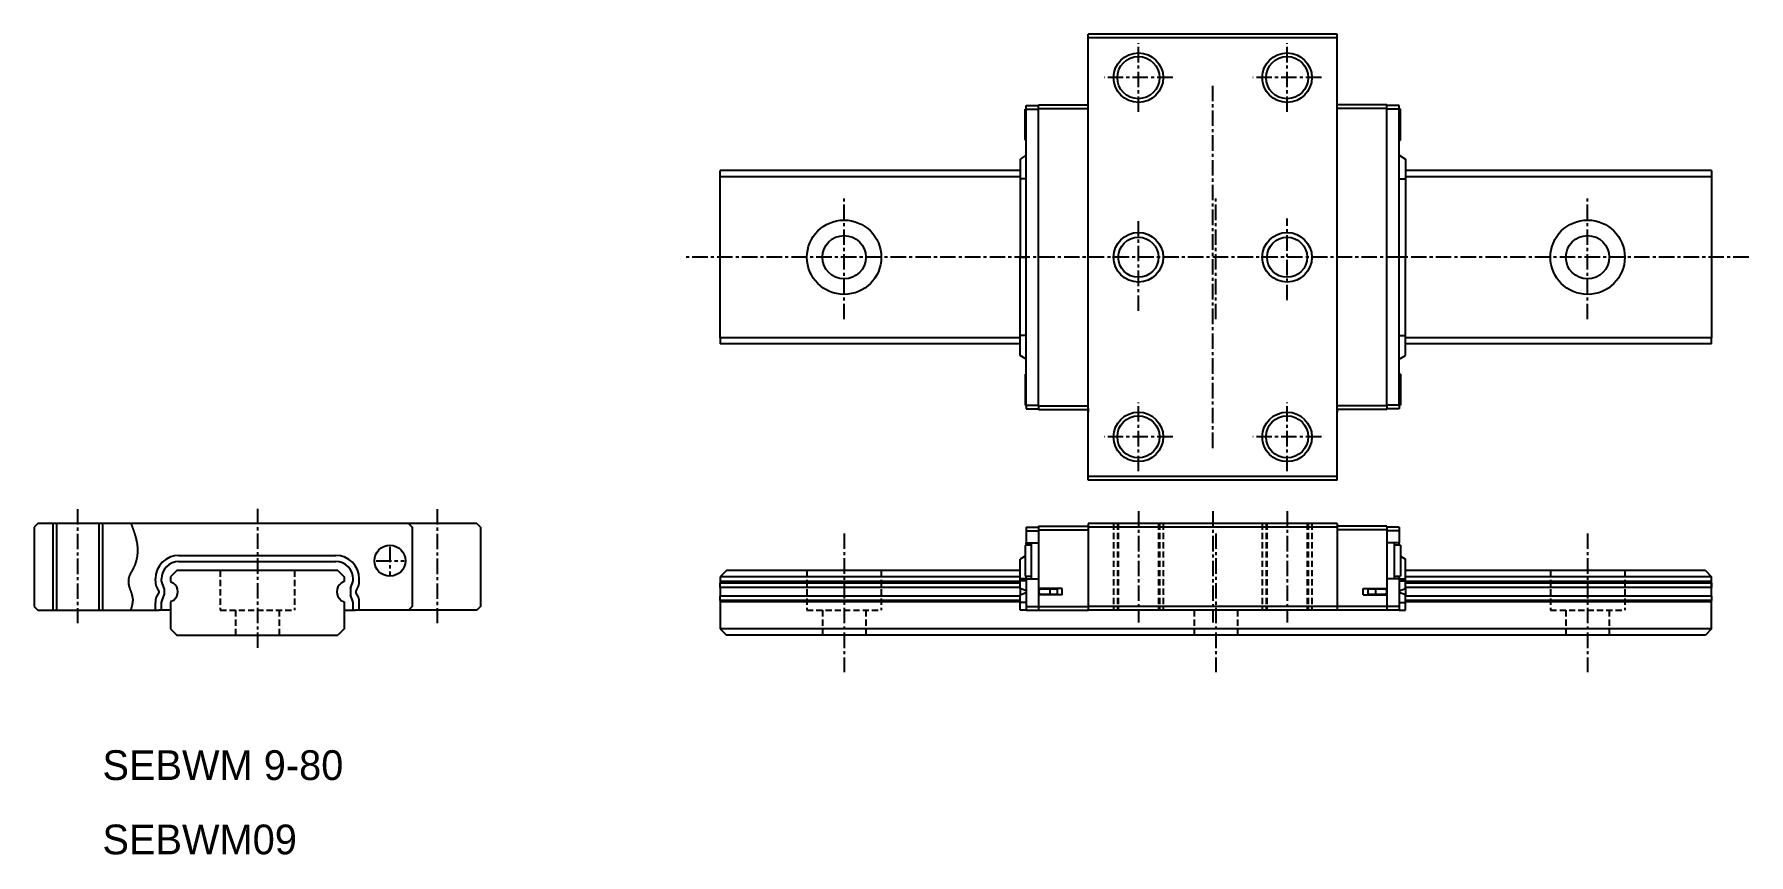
# Model space of a CAD drawing. Extents: x -10 to 128, y 10 to 76.
import ezdxf

# ---------------------------------------------------------------- set-up
doc = ezdxf.new("R2010")
doc.units = 0
doc.linetypes.add('CENTER', pattern=[2, 1.25, -0.25, 0.25, -0.25])
doc.linetypes.add('DASHED', pattern=[0.75, 0.5, -0.25])
doc.layers.get('0').update_dxf_attribs({"linetype": 'CONTINUOUS'})
doc.layers.add('CENTER', color=1, linetype='CENTER')

msp = doc.modelspace()

# ---------------------------------------------------------------- linework, layer by layer
at = {"color": 7, "linetype": 'CONTINUOUS'}
for p, q in [((74.7, 40.2), (74.7, 76.2)), ((94.8, 76.2), (74.7, 76.2)), ((94.8, 40.2), (94.8, 76.2)), ((94.8, 75.9), (74.7, 75.9)), ((74.7, 70.4), (74.7, 70.7)), ((94.8, 70.4), (94.8, 70.7)), ((69.7, 70.15), (69.6, 70.15)), ((69.6, 67.65), (69.6, 70.15)), ((69.7, 70.15), (69.7, 70.45)), ((69.7, 70.45), (70.7, 70.45)), ((69.7, 46.25), (69.7, 70.15)), ((69.7, 70.15), (70.7, 70.15)), ((70.7, 70.5), (74.7, 70.5)), ((70.7, 70.2), (70.7, 70.5)), ((70.7, 70.2), (74.7, 70.2)), ((70.7, 46.2), (70.7, 70.2)), ((98.8, 70.5), (94.8, 70.5)), ((98.8, 70.2), (94.8, 70.2)), ((98.8, 70.2), (98.8, 70.5)), ((99.8, 70.45), (98.8, 70.45)), ((98.8, 46.2), (98.8, 70.2)), ((99.8, 70.15), (98.8, 70.15)), ((99.8, 70.15), (99.8, 70.45)), ((99.8, 46.25), (99.8, 70.15)), ((99.9, 70.15), (99.8, 70.15)), ((99.9, 67.65), (99.9, 70.15)), ((69.7, 66.43), (69.2, 66.13)), ((69.6, 67.65), (69.7, 67.65)), ((99.8, 67.65), (99.9, 67.65)), ((99.8, 66.43), (100.3, 66.13)), ((69.2, 65.2), (45, 65.2)), ((45, 64.7), (45, 65.2)), ((69.2, 66.13), (69.2, 64.53)), ((100.3, 66.13), (100.3, 64.53)), ((125, 65.2), (100.3, 65.2)), ((125, 65.2), (125, 64.7)), ((69.2, 64.7), (45, 64.7)), ((45, 51.7), (45, 64.7)), ((69.2, 64.53), (69.2, 58.2)), ((69.7, 64.53), (69.2, 64.53)), ((99.8, 64.53), (100.3, 64.53)), ((125, 64.7), (100.3, 64.7)), ((100.3, 64.53), (100.3, 58.2)), ((125, 64.7), (125, 51.7)), ((69.2, 58.2), (69.7, 58.2)), ((69.2, 51.87), (69.2, 58.2)), ((100.3, 58.2), (99.8, 58.2)), ((100.3, 51.87), (100.3, 58.2)), ((69.2, 51.7), (45, 51.7)), ((45, 51.7), (45, 51.2)), ((69.2, 51.2), (45, 51.2)), ((69.7, 51.87), (69.2, 51.87)), ((69.2, 50.27), (69.2, 51.87)), ((99.8, 51.87), (100.3, 51.87)), ((100.3, 50.27), (100.3, 51.87)), ((125, 51.7), (100.3, 51.7)), ((125, 51.2), (100.3, 51.2)), ((125, 51.2), (125, 51.7)), ((69.7, 49.97), (69.2, 50.27)), ((99.8, 49.97), (100.3, 50.27)), ((69.6, 48.75), (69.6, 46.25)), ((69.7, 48.75), (69.6, 48.75)), ((99.9, 48.75), (99.8, 48.75)), ((99.9, 48.75), (99.9, 46.25)), ((69.6, 46.25), (69.7, 46.25)), ((69.7, 46.25), (69.7, 45.95)), ((69.7, 46.25), (70.7, 46.25)), ((69.7, 45.95), (70.7, 45.95)), ((70.7, 46.2), (74.7, 46.2)), ((70.7, 46.2), (70.7, 45.9)), ((70.7, 45.9), (74.7, 45.9)), ((74.7, 46), (74.7, 45.7)), ((98.8, 46.2), (94.8, 46.2)), ((94.8, 46), (94.8, 45.7)), ((98.8, 45.9), (94.8, 45.9)), ((99.8, 46.25), (98.8, 46.25)), ((98.8, 46.2), (98.8, 45.9)), ((99.8, 45.95), (98.8, 45.95)), ((99.8, 46.25), (99.9, 46.25)), ((99.8, 46.25), (99.8, 45.95)), ((94.8, 40.5), (74.7, 40.5)), ((94.8, 40.2), (74.7, 40.2)), ((-10.05, 36.7), (-10.35, 36.4)), ((-10.35, 36.4), (-10.35, 30)), ((25.35, 36.7), (-10.05, 36.7)), ((-8.55, 36.7), (-8.55, 29.7)), ((-5.15, 36.7), (-5.15, 29.7)), ((19.85, 36.7), (20.15, 36.4)), ((20.15, 36.4), (20.15, 30)), ((25.35, 36.7), (25.65, 36.4)), ((25.65, 36.4), (25.65, 30)), ((69.7, 36.4), (70.7, 36.4)), ((69.7, 36.4), (69.7, 36.1)), ((69.7, 36.1), (70.7, 36.1)), ((69.7, 36.1), (69.7, 35.15)), ((70.7, 36.5), (74.7, 36.5)), ((70.7, 36.5), (70.7, 36.2)), ((70.7, 36.2), (74.7, 36.2)), ((70.7, 36.2), (70.7, 31.45)), ((94.8, 36.7), (74.7, 36.7)), ((74.7, 36.7), (74.7, 36.4)), ((94.8, 36.4), (74.7, 36.4)), ((74.7, 36.4), (74.7, 30)), ((94.8, 36.7), (94.8, 36.4)), ((98.8, 36.5), (94.8, 36.5)), ((94.8, 36.4), (94.8, 30)), ((98.8, 36.2), (94.8, 36.2)), ((98.8, 36.5), (98.8, 36.2)), ((99.8, 36.4), (98.8, 36.4)), ((98.8, 36.2), (98.8, 31.45)), ((99.8, 36.1), (98.8, 36.1)), ((99.8, 36.4), (99.8, 36.1)), ((99.8, 36.1), (99.8, 35.15)), ((70.1, 34.95), (69.6, 34.95)), ((69.6, 34.95), (69.6, 32.45)), ((69.7, 34.95), (69.7, 35.15)), ((69.7, 35.15), (70.7, 35.15)), ((70.1, 35.15), (70.1, 32.25)), ((99.8, 35.15), (98.8, 35.15)), ((99.4, 35.15), (99.4, 32.25)), ((99.9, 34.95), (99.4, 34.95)), ((99.8, 34.95), (99.8, 35.15)), ((99.9, 34.95), (99.9, 32.45)), ((1.32, 34.13), (13.98, 34.13)), ((1.32, 33.63), (13.98, 33.63)), ((69.6, 34.07), (69.2, 33.83)), ((69.2, 32.23), (69.2, 33.83)), ((99.9, 34.07), (100.3, 33.83)), ((100.3, 32.23), (100.3, 33.83)), ((-0.58, 32.07), (-0.58, 32.23)), ((-0.08, 32.07), (-0.08, 32.23)), ((0.14, 31.45), (-0.08, 32.07)), ((1.15, 32.9), (0.65, 32.4)), ((0.65, 32.4), (0.65, 32.03)), ((0.65, 32.03), (0.88, 31.9)), ((14.15, 32.9), (1.15, 32.9)), ((14.15, 32.9), (14.65, 32.4)), ((14.65, 32.03), (14.42, 31.9)), ((14.65, 32.4), (14.65, 32.03)), ((15.16, 31.45), (15.38, 32.07)), ((15.38, 32.07), (15.38, 32.23)), ((15.88, 32.07), (15.88, 32.23)), ((45.5, 32.9), (45, 32.4)), ((69.2, 32.4), (45, 32.4)), ((45, 32.4), (45, 32.4)), ((45, 32.4), (45, 32.03)), ((69.2, 32.03), (45, 32.03)), ((45, 32.03), (45, 31.9)), ((69.2, 31.9), (45, 31.9)), ((45, 31.55), (45, 31.9)), ((69.2, 32.9), (45.5, 32.9)), ((69.7, 32.23), (69.2, 32.23)), ((69.2, 32.07), (69.2, 32.23)), ((69.2, 31.45), (69.2, 32.07)), ((69.7, 32.07), (69.2, 32.07)), ((69.6, 32.45), (70.1, 32.45)), ((69.7, 32.25), (69.7, 32.45)), ((69.7, 32.25), (70.7, 32.25)), ((69.7, 32.25), (69.7, 30)), ((99.8, 32.25), (98.8, 32.25)), ((99.4, 32.45), (99.9, 32.45)), ((99.8, 32.25), (99.8, 32.45)), ((99.8, 32.25), (99.8, 30)), ((99.8, 32.23), (100.3, 32.23)), ((99.8, 32.07), (100.3, 32.07)), ((124.5, 32.9), (100.3, 32.9)), ((125, 32.4), (100.3, 32.4)), ((100.3, 32.07), (100.3, 32.23)), ((100.3, 31.45), (100.3, 32.07)), ((125, 32.03), (100.3, 32.03)), ((125, 31.9), (100.3, 31.9)), ((124.5, 32.9), (125, 32.4)), ((125, 30.85), (125, 32.4)), ((125, 31.9), (125, 31.55)), ((-0.29, 31.26), (-0.29, 31.14)), ((-0.08, 30.33), (0.14, 30.95)), ((0.14, 31.45), (0.14, 30.95)), ((0.88, 30.5), (0.65, 30.37)), ((14.42, 30.5), (14.65, 30.37)), ((15.16, 31.45), (15.16, 30.95)), ((15.38, 30.33), (15.16, 30.95)), ((15.6, 31.26), (15.6, 31.14)), ((69.2, 31.55), (45, 31.55)), ((45, 31.55), (45, 30.85)), ((69.2, 30.85), (45, 30.85)), ((45, 30.5), (45, 30.85)), ((69.2, 30.5), (45, 30.5)), ((45, 30.5), (45, 30.37)), ((69.2, 31.45), (69.2, 30.95)), ((69.7, 31.26), (69.2, 31.45)), ((69.2, 30.95), (69.7, 31.14)), ((69.2, 30.33), (69.2, 30.95)), ((72.6, 31.45), (70.7, 31.45)), ((70.7, 31.45), (70.7, 30.95)), ((70.7, 30.95), (70.7, 30)), ((72.6, 30.95), (70.7, 30.95)), ((71.6, 31.4), (70.9, 31.4)), ((70.9, 31), (71.6, 31)), ((71.2, 31.4), (71.2, 31.45)), ((71.2, 30.95), (71.2, 31)), ((71.53, 31.4), (71.53, 31.45)), ((71.53, 30.95), (71.53, 31)), ((71.6, 31.4), (71.6, 31)), ((72.2, 31.4), (71.6, 31.4)), ((71.6, 31), (72.2, 31)), ((72.2, 31.4), (72.2, 31)), ((72.6, 30.95), (72.6, 31.45)), ((96.9, 30.95), (96.9, 31.45)), ((96.9, 31.45), (98.8, 31.45)), ((96.9, 30.95), (98.8, 30.95)), ((97.9, 31.4), (97.3, 31.4)), ((97.3, 31), (97.3, 31.4)), ((97.3, 31), (97.9, 31)), ((97.9, 31), (97.9, 31.4)), ((98.6, 31.4), (97.9, 31.4)), ((97.9, 31), (98.6, 31)), ((97.97, 31.4), (97.97, 31.45)), ((97.97, 30.95), (97.97, 31)), ((98.3, 31.4), (98.3, 31.45)), ((98.3, 30.95), (98.3, 31)), ((98.8, 31.45), (98.8, 30.95)), ((98.8, 30.95), (98.8, 30)), ((99.8, 31.26), (100.3, 31.45)), ((100.3, 30.95), (99.8, 31.14)), ((125, 31.55), (100.3, 31.55)), ((100.3, 31.45), (100.3, 30.95)), ((100.3, 30.33), (100.3, 30.95)), ((125, 30.85), (100.3, 30.85)), ((125, 30.5), (100.3, 30.5)), ((125, 30.85), (125, 30.5)), ((125, 30.37), (125, 30.5)), ((-10.35, 30), (-10.05, 29.7)), ((-10.05, 29.7), (-9.85, 29.7)), ((-9.85, 29.7), (-9.8, 29.7)), ((-9.8, 29.7), (-0.58, 29.7)), ((-0.58, 29.7), (-0.58, 30.33)), ((-0.58, 29.7), (-0.28, 29.7)), ((0.65, 29.7), (-0.28, 29.7)), ((-0.08, 29.7), (-0.08, 30.33)), ((0.65, 30.37), (0.65, 28.2)), ((14.65, 30.37), (14.65, 28.2)), ((14.65, 29.7), (15.58, 29.7)), ((15.38, 29.7), (15.38, 30.33)), ((15.88, 29.7), (15.58, 29.7)), ((15.88, 29.7), (15.88, 30.33)), ((25.1, 29.7), (15.88, 29.7)), ((19.65, 29.7), (19.6, 29.7)), ((19.85, 29.7), (19.65, 29.7)), ((20.15, 30), (19.85, 29.7)), ((25.15, 29.7), (25.1, 29.7)), ((25.35, 29.7), (25.15, 29.7)), ((25.65, 30), (25.35, 29.7)), ((69.2, 30.37), (45, 30.37)), ((45, 30.37), (45, 28.2)), ((69.7, 30.33), (69.2, 30.33)), ((69.2, 29.7), (69.2, 30.33)), ((69.7, 29.7), (69.2, 29.7)), ((69.7, 30), (70.7, 30)), ((69.7, 30), (69.7, 29.7)), ((69.7, 29.7), (70.7, 29.7)), ((70.7, 30), (74.7, 30)), ((70.7, 30), (70.7, 29.7)), ((70.7, 29.7), (74.7, 29.7)), ((94.8, 30), (74.7, 30)), ((74.7, 30), (74.7, 29.7)), ((94.8, 29.7), (74.7, 29.7)), ((94.8, 30), (94.8, 29.7)), ((98.8, 30), (94.8, 30)), ((98.8, 29.7), (94.8, 29.7)), ((99.8, 30), (98.8, 30)), ((98.8, 30), (98.8, 29.7)), ((99.8, 29.7), (98.8, 29.7)), ((99.8, 30.33), (100.3, 30.33)), ((99.8, 30), (99.8, 29.7)), ((99.8, 29.7), (100.3, 29.7)), ((125, 30.37), (100.3, 30.37)), ((100.3, 29.7), (100.3, 30.33)), ((125, 28.2), (125, 30.37)), ((0.65, 28.2), (1.15, 27.7)), ((1.15, 27.7), (14.15, 27.7)), ((14.65, 28.2), (14.15, 27.7)), ((125, 28.2), (45, 28.2)), ((45, 28.2), (45.5, 27.7)), ((124.5, 27.7), (45.5, 27.7)), ((125, 28.2), (124.5, 27.7))]:
    msp.add_line(p, q, dxfattribs=at)
at = {"color": 3, "linetype": 'CONTINUOUS'}
for p, q in [((-8.85, 36.7), (-8.85, 29.7)), ((-4.85, 36.7), (-4.85, 29.7))]:
    msp.add_line(p, q, dxfattribs=at)
at = {"color": 3, "linetype": 'DASHED'}
for p, q in [((76.75, 36.7), (76.75, 29.7)), ((77.05, 36.7), (77.05, 29.7)), ((77.12, 36.7), (77.12, 29.7)), ((80.37, 36.7), (80.37, 29.7)), ((80.45, 36.7), (80.45, 29.7)), ((80.75, 36.7), (80.75, 29.7)), ((88.75, 36.7), (88.75, 29.7)), ((89.05, 36.7), (89.05, 29.7)), ((89.12, 36.7), (89.12, 29.7)), ((92.38, 36.7), (92.38, 29.7)), ((92.45, 36.7), (92.45, 29.7)), ((92.75, 36.7), (92.75, 29.7)), ((4.65, 32.9), (4.65, 29.7)), ((10.65, 32.9), (10.65, 29.7)), ((52, 32.9), (52, 29.7)), ((58, 32.9), (58, 29.7)), ((112, 32.9), (112, 29.7)), ((118, 32.9), (118, 29.7)), ((4.65, 29.7), (10.65, 29.7)), ((5.9, 29.7), (5.9, 27.7)), ((9.4, 29.7), (9.4, 27.7)), ((52, 29.7), (58, 29.7)), ((53.25, 29.7), (53.25, 27.7)), ((56.75, 29.7), (56.75, 27.7)), ((83.25, 29.7), (83.25, 27.7)), ((86.75, 29.7), (86.75, 27.7)), ((112, 29.7), (118, 29.7)), ((113.25, 29.7), (113.25, 27.7)), ((116.75, 29.7), (116.75, 27.7))]:
    msp.add_line(p, q, dxfattribs=at)
at = {"color": 3}
msp.add_polyline3d([(-2.55, 36.7, 0), (-2.54, 36.67, 0), (-2.53, 36.65, 0), (-2.52, 36.62, 0), (-2.51, 36.59, 0), (-2.5, 36.57, 0), (-2.49, 36.54, 0), (-2.48, 36.51, 0), (-2.47, 36.49, 0), (-2.46, 36.46, 0), (-2.45, 36.43, 0), (-2.44, 36.41, 0), (-2.43, 36.38, 0), (-2.42, 36.35, 0), (-2.41, 36.32, 0), (-2.4, 36.3, 0), (-2.39, 36.27, 0), (-2.38, 36.24, 0), (-2.37, 36.22, 0), (-2.36, 36.19, 0), (-2.35, 36.16, 0), (-2.34, 36.14, 0), (-2.33, 36.11, 0), (-2.32, 36.08, 0), (-2.31, 36.06, 0), (-2.31, 36.03, 0), (-2.3, 36, 0), (-2.29, 35.97, 0), (-2.28, 35.95, 0), (-2.27, 35.92, 0), (-2.26, 35.89, 0), (-2.25, 35.87, 0), (-2.24, 35.84, 0), (-2.23, 35.81, 0), (-2.23, 35.78, 0), (-2.22, 35.76, 0), (-2.21, 35.73, 0), (-2.2, 35.7, 0), (-2.19, 35.68, 0), (-2.19, 35.65, 0), (-2.18, 35.62, 0), (-2.17, 35.59, 0), (-2.16, 35.57, 0), (-2.16, 35.54, 0), (-2.15, 35.51, 0), (-2.14, 35.48, 0), (-2.14, 35.46, 0), (-2.13, 35.43, 0), (-2.12, 35.4, 0), (-2.12, 35.37, 0), (-2.11, 35.35, 0), (-2.1, 35.32, 0), (-2.1, 35.29, 0), (-2.09, 35.26, 0), (-2.09, 35.24, 0), (-2.08, 35.21, 0), (-2.08, 35.18, 0), (-2.07, 35.15, 0), (-2.07, 35.13, 0), (-2.06, 35.1, 0), (-2.06, 35.07, 0), (-2.06, 35.04, 0), (-2.05, 35.01, 0), (-2.05, 34.99, 0), (-2.05, 34.96, 0), (-2.04, 34.93, 0), (-2.04, 34.9, 0), (-2.04, 34.87, 0), (-2.03, 34.84, 0), (-2.03, 34.82, 0), (-2.03, 34.79, 0), (-2.03, 34.76, 0), (-2.03, 34.73, 0), (-2.02, 34.7, 0), (-2.02, 34.67, 0), (-2.02, 34.65, 0), (-2.02, 34.62, 0), (-2.02, 34.59, 0), (-2.02, 34.56, 0), (-2.02, 34.53, 0), (-2.02, 34.5, 0), (-2.02, 34.48, 0), (-2.02, 34.45, 0), (-2.02, 34.42, 0), (-2.03, 34.39, 0), (-2.03, 34.36, 0), (-2.03, 34.33, 0), (-2.03, 34.3, 0), (-2.03, 34.28, 0), (-2.03, 34.25, 0), (-2.04, 34.22, 0), (-2.04, 34.19, 0), (-2.04, 34.16, 0), (-2.05, 34.13, 0), (-2.05, 34.11, 0), (-2.05, 34.08, 0), (-2.06, 34.05, 0), (-2.06, 34.02, 0), (-2.07, 33.99, 0), (-2.07, 33.96, 0), (-2.08, 33.94, 0), (-2.08, 33.91, 0), (-2.09, 33.88, 0), (-2.09, 33.85, 0), (-2.1, 33.82, 0), (-2.11, 33.79, 0), (-2.11, 33.77, 0), (-2.12, 33.74, 0), (-2.13, 33.71, 0), (-2.13, 33.68, 0), (-2.14, 33.65, 0), (-2.15, 33.63, 0), (-2.16, 33.6, 0), (-2.17, 33.57, 0), (-2.18, 33.54, 0), (-2.18, 33.52, 0), (-2.19, 33.49, 0), (-2.2, 33.46, 0), (-2.21, 33.43, 0), (-2.22, 33.41, 0), (-2.23, 33.38, 0), (-2.24, 33.35, 0), (-2.25, 33.32, 0), (-2.27, 33.3, 0), (-2.28, 33.27, 0), (-2.29, 33.24, 0), (-2.3, 33.22, 0), (-2.31, 33.19, 0), (-2.33, 33.16, 0), (-2.34, 33.14, 0), (-2.35, 33.11, 0), (-2.36, 33.08, 0), (-2.38, 33.06, 0), (-2.39, 33.03, 0), (-2.4, 33, 0), (-2.42, 32.98, 0), (-2.43, 32.95, 0), (-2.45, 32.92, 0), (-2.46, 32.9, 0), (-2.47, 32.87, 0), (-2.49, 32.85, 0), (-2.5, 32.82, 0), (-2.52, 32.79, 0), (-2.53, 32.77, 0), (-2.54, 32.74, 0), (-2.56, 32.72, 0), (-2.57, 32.69, 0), (-2.58, 32.66, 0), (-2.6, 32.64, 0), (-2.61, 32.61, 0), (-2.62, 32.59, 0), (-2.63, 32.56, 0), (-2.65, 32.53, 0), (-2.66, 32.51, 0), (-2.67, 32.48, 0), (-2.68, 32.46, 0), (-2.69, 32.43, 0), (-2.7, 32.41, 0), (-2.71, 32.38, 0), (-2.71, 32.35, 0), (-2.72, 32.33, 0), (-2.73, 32.3, 0), (-2.74, 32.27, 0), (-2.74, 32.25, 0), (-2.75, 32.22, 0), (-2.75, 32.2, 0), (-2.76, 32.17, 0), (-2.76, 32.14, 0), (-2.76, 32.12, 0), (-2.76, 32.09, 0), (-2.76, 32.06, 0), (-2.76, 32.04, 0), (-2.76, 32.01, 0), (-2.76, 31.98, 0), (-2.76, 31.96, 0), (-2.76, 31.93, 0), (-2.76, 31.9, 0), (-2.75, 31.87, 0), (-2.75, 31.85, 0), (-2.74, 31.82, 0), (-2.74, 31.79, 0), (-2.73, 31.77, 0), (-2.73, 31.74, 0), (-2.72, 31.71, 0), (-2.71, 31.68, 0), (-2.71, 31.66, 0), (-2.7, 31.63, 0), (-2.69, 31.6, 0), (-2.68, 31.57, 0), (-2.67, 31.55, 0), (-2.66, 31.52, 0), (-2.66, 31.49, 0), (-2.65, 31.46, 0), (-2.64, 31.44, 0), (-2.63, 31.41, 0), (-2.62, 31.38, 0), (-2.61, 31.35, 0), (-2.6, 31.32, 0), (-2.59, 31.3, 0), (-2.58, 31.27, 0), (-2.57, 31.24, 0), (-2.56, 31.21, 0), (-2.55, 31.18, 0), (-2.54, 31.16, 0), (-2.53, 31.13, 0), (-2.52, 31.1, 0), (-2.51, 31.07, 0), (-2.51, 31.04, 0), (-2.5, 31.02, 0), (-2.49, 30.99, 0), (-2.48, 30.96, 0), (-2.47, 30.93, 0), (-2.47, 30.9, 0), (-2.46, 30.88, 0), (-2.45, 30.85, 0), (-2.45, 30.82, 0), (-2.44, 30.79, 0), (-2.43, 30.76, 0), (-2.43, 30.73, 0), (-2.43, 30.71, 0), (-2.42, 30.68, 0), (-2.42, 30.65, 0), (-2.42, 30.62, 0), (-2.41, 30.59, 0), (-2.41, 30.57, 0), (-2.41, 30.54, 0), (-2.41, 30.51, 0), (-2.41, 30.48, 0), (-2.41, 30.45, 0), (-2.42, 30.43, 0), (-2.42, 30.4, 0), (-2.42, 30.37, 0), (-2.42, 30.34, 0), (-2.43, 30.31, 0), (-2.43, 30.29, 0), (-2.44, 30.26, 0), (-2.44, 30.23, 0), (-2.45, 30.2, 0), (-2.45, 30.17, 0), (-2.46, 30.15, 0), (-2.46, 30.12, 0), (-2.47, 30.09, 0), (-2.48, 30.06, 0), (-2.48, 30.03, 0), (-2.49, 30.01, 0), (-2.5, 29.98, 0), (-2.5, 29.95, 0), (-2.51, 29.92, 0), (-2.52, 29.9, 0), (-2.53, 29.87, 0), (-2.54, 29.84, 0), (-2.54, 29.81, 0), (-2.55, 29.78, 0), (-2.56, 29.76, 0), (-2.57, 29.73, 0), (-2.58, 29.7, 0)], dxfattribs=at)
at = {"color": 3, "linetype": 'CONTINUOUS'}
for centre in [(78.75, 72.7), (90.75, 72.7), (78.75, 58.2), (90.75, 58.2), (78.75, 43.7), (90.75, 43.7)]:
    msp.add_circle(centre, 2, dxfattribs=at)
at = {"color": 7, "linetype": 'CONTINUOUS'}
for centre, radius in [((78.75, 72.7), 1.7), ((90.75, 72.7), 1.7), ((55, 58.2), 3), ((115, 58.2), 3), ((55, 58.2), 1.75), ((78.75, 58.2), 1.62), ((90.75, 58.2), 1.62), ((115, 58.2), 1.75), ((78.75, 43.7), 1.7), ((90.75, 43.7), 1.7), ((18.35, 33.7), 1.25)]:
    msp.add_circle(centre, radius, dxfattribs=at)
for centre, radius, start, end in [((1.32, 32.23), 1.9, 90.0008, 179.9992), ((1.32, 32.23), 1.4, 90.0008, 179.9992), ((13.98, 32.23), 1.9, 0.0008, 89.9992), ((13.98, 32.23), 1.4, 0.0008, 89.9992), ((0.72, 32.07), 1.3, 179.9977, 218.646), ((0.36, 31.2), 0.875, 306.7856, 53.2144), ((14.94, 31.2), 0.875, 126.7856, 233.2144), ((14.58, 32.07), 1.3, 321.354, 0.0023), ((0.72, 30.33), 1.3, 141.354, 180.0023), ((14.58, 30.33), 1.3, 359.9977, 38.646), ((70.9, 31.2), 0.2, 90, 180), ((70.9, 31.2), 0.2, 180, 270), ((98.6, 31.2), 0.2, 0, 90), ((98.6, 31.2), 0.2, 270, 0)]:
    msp.add_arc(centre, radius, start, end, dxfattribs=at)
at = {"layer": 'CENTER', "color": 1, "linetype": 'CENTER'}
for p, q in [((78.75, 69.93), (78.75, 75.47)), ((90.75, 69.93), (90.75, 75.47)), ((81.52, 72.7), (75.98, 72.7)), ((84.75, 42.8), (84.75, 72.03)), ((93.52, 72.7), (87.98, 72.7)), ((55, 53.2), (55, 63.2)), ((85, 53.2), (85, 63.2)), ((115, 53.2), (115, 63.2)), ((78.75, 53.87), (78.75, 61.33)), ((90.75, 54.73), (90.75, 61.33)), ((128, 58.2), (42, 58.2)), ((78.75, 40.93), (78.75, 46.47)), ((90.75, 40.93), (90.75, 46.47)), ((81.52, 43.7), (75.98, 43.7)), ((93.52, 43.7), (87.98, 43.7)), ((-6.85, 37.87), (-6.85, 28.67)), ((7.65, 37.9), (7.65, 26.67)), ((22.15, 37.87), (22.15, 28.67)), ((78.75, 37.7), (78.75, 28.7)), ((84.75, 37.7), (84.75, 28.7)), ((90.75, 37.7), (90.75, 28.7)), ((18.35, 34.83), (18.35, 32.5)), ((55, 35.9), (55, 24.7)), ((85, 35.9), (85, 24.7)), ((115, 35.9), (115, 24.7)), ((17.23, 33.7), (19.5, 33.7))]:
    msp.add_line(p, q, dxfattribs=at)

# ---------------------------------------------------------------- texts
at = {"color": 7, "linetype": 'CONTINUOUS'}
for s, p in [('SEBWM 9-80', (-4.85, 16)), ('SEBWM09', (-4.85, 10))]:
    msp.add_text(s, height=2.4, dxfattribs=at).set_placement(p)

doc.saveas('drawing.dxf')
